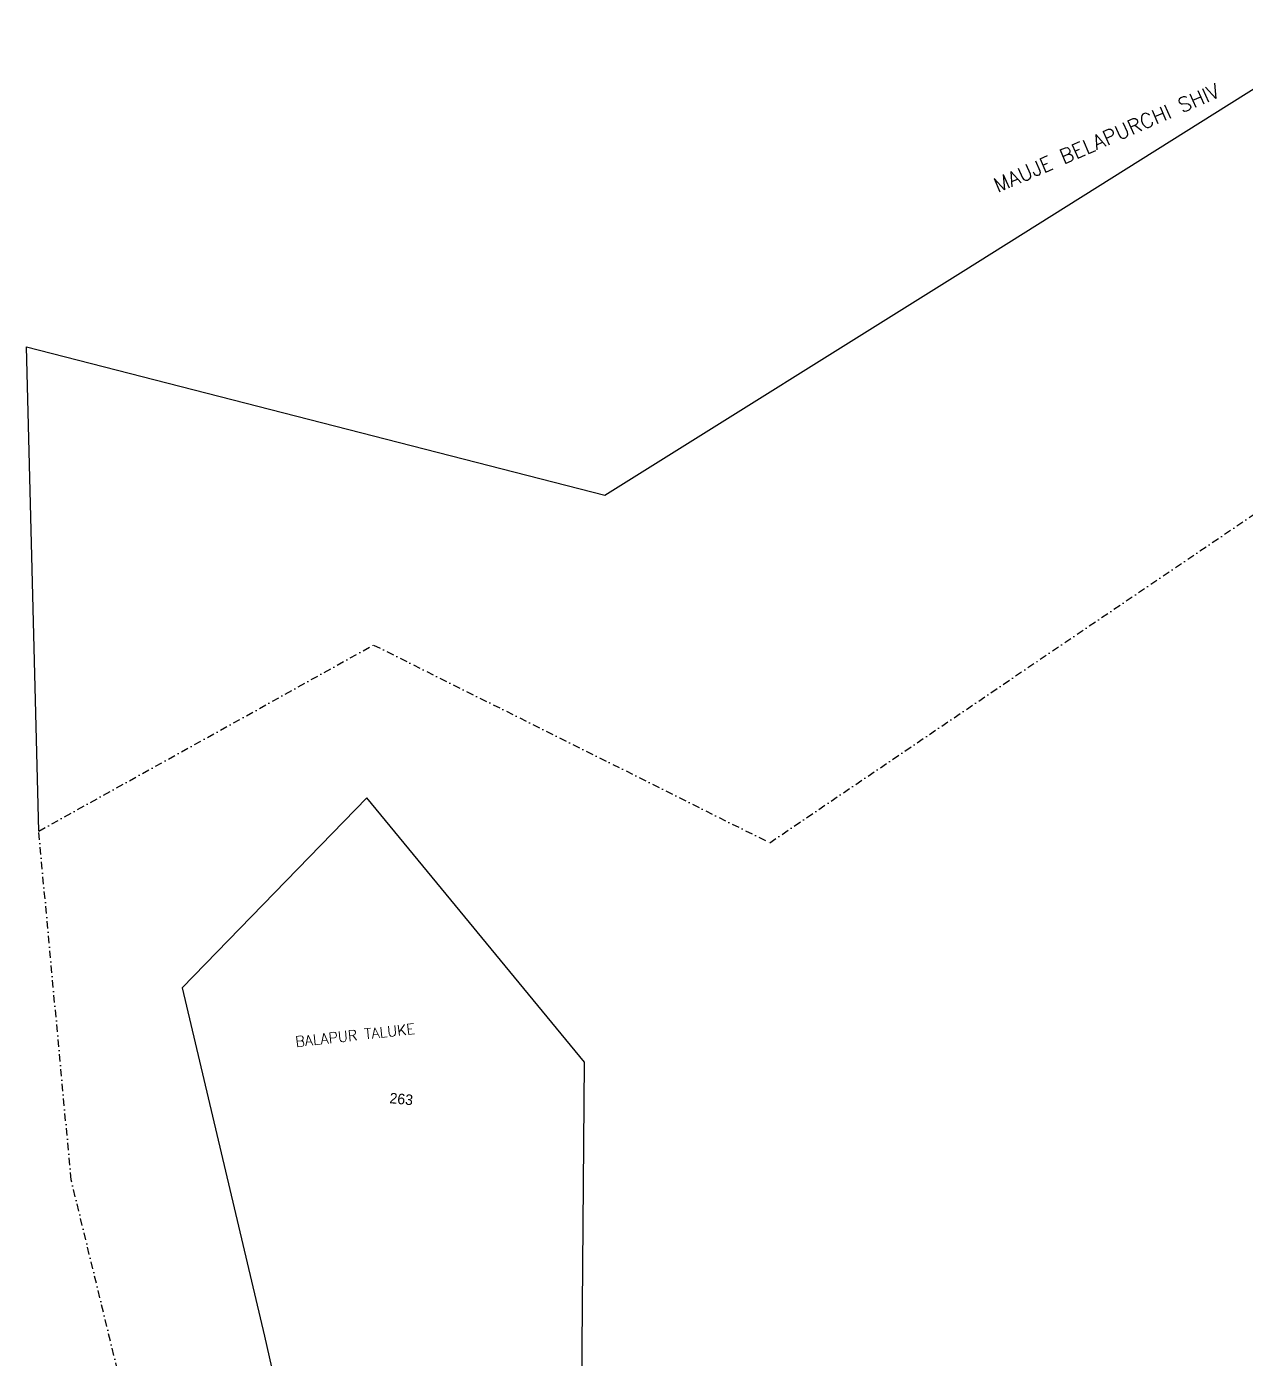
# Model space of a CAD drawing. Header units: metres. Extents: x 292095 to 294306, y 2100393 to 2102799.
# Drawn here: x 292095 to 292923, y 2101601 to 2102506 of the extents above; entities that cross this region are included whole.
import ezdxf
from ezdxf.enums import TextEntityAlignment as Align

# ---------------------------------------------------------------- set-up
doc = ezdxf.new("R2010")
doc.units = ezdxf.units.M
doc.header["$MEASUREMENT"] = 0
doc.linetypes.add('DASHDOT', pattern=[1, 0.5, -0.25, 0, -0.25])
for name, color, linetype in [('OFF', 1, 'Continuous'), ('POLY_WATER', 4, 'Continuous'), ('TEXT_MAPIN', 7, 'Continuous'), ('TEXT_MAPOUT', 7, 'Continuous'), ('TEXT_PARCEL', 7, 'Continuous'), ('V_BOUND_STREAM_LINE', 7, 'DASHDOT')]:
    doc.layers.add(name, color=color, linetype=linetype)
doc.styles.get("Standard").update_dxf_attribs({"font": 'simplex.shx'})
doc.styles.add('TEXT_MAP', font='')
doc.styles.get('TEXT_MAP').set_extended_font_data('Kruti Dev 050')

msp = doc.modelspace()

# ---------------------------------------------------------------- linework, layer by layer
at = {"layer": 'OFF'}
msp.add_line((292102.78, 2101959.25), (292094.56, 2102288.47), dxfattribs=at)
at = {"layer": 'POLY_WATER'}
for p, q in [((292731.42, 2102340.06), (292961.95, 2102484.76)), ((292487.83, 2102187.67), (292731.42, 2102340.06)), ((292094.56, 2102288.47), (292487.83, 2102187.67)), ((292325.97, 2101981.9), (292200.38, 2101852.86)), ((292474.04, 2101802.14), (292325.97, 2101981.9)), ((292200.38, 2101852.86), (292256.24, 2101615.93)), ((292471.78, 2101541.86), (292474.04, 2101802.14)), ((292256.24, 2101615.93), (292290.16, 2101469.22))]:
    msp.add_line(p, q, dxfattribs=at)
at = {"layer": 'V_BOUND_STREAM_LINE', "ltscale": 10}
for p, q in [((292599.97, 2101951.43), (293418.46, 2102506.28)), ((292102.78, 2101959.25), (292330.5, 2102085.85)), ((292330.5, 2102085.85), (292599.97, 2101951.43)), ((292124.86, 2101722.2), (292102.78, 2101959.25)), ((292244.76, 2101229.93), (292124.86, 2101722.2))]:
    msp.add_line(p, q, dxfattribs=at)

# ---------------------------------------------------------------- texts
at = {"layer": 'TEXT_MAPIN'}
msp.add_text('BALAPUR TALUKE', height=7.1478, rotation=6.29338, dxfattribs=at).set_placement((292277.76, 2101812.54))
at = {"layer": 'TEXT_MAPOUT'}
msp.add_text('MAUJE BELAPURCHI SHIV', height=9.9275, rotation=23.39068, dxfattribs=at).set_placement((292754.97, 2102393.19))
at = {"layer": 'TEXT_PARCEL', "style": 'TEXT_MAP'}
msp.add_text('263', height=7.148, rotation=354.65326, dxfattribs=at).set_placement((292349.41, 2101777.19), align=Align.MIDDLE)

doc.saveas('drawing.dxf')
